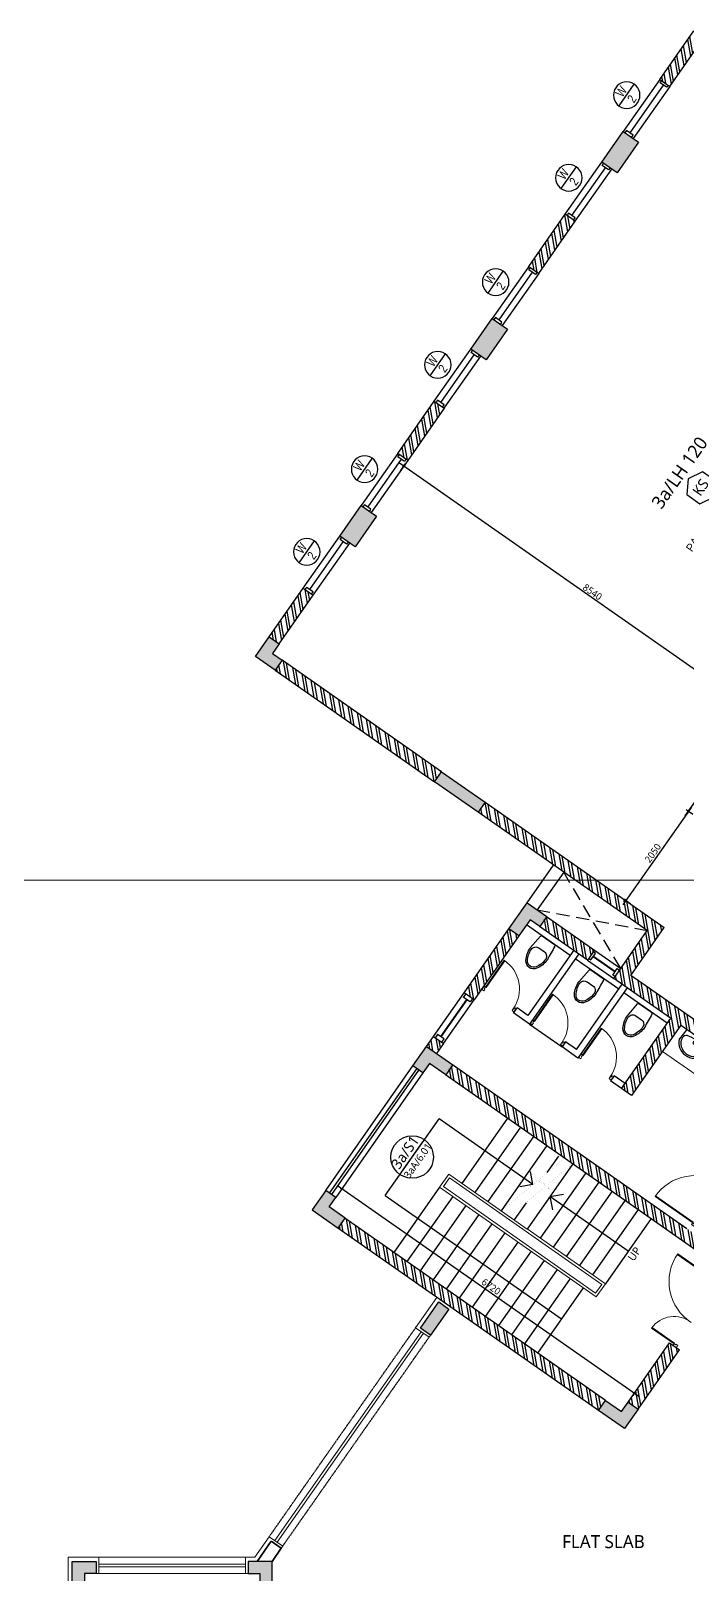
# Model space of a CAD drawing. Header units: millimetres. Extents: x 897770 to 1185420, y -692043 to -233237.
# Drawn here: x 926400 to 938751, y -429012 to -399950 of the extents above; entities that cross this region are included whole.
import ezdxf
from ezdxf.enums import TextEntityAlignment as Align

# ---------------------------------------------------------------- set-up
doc = ezdxf.new("R2010")
doc.units = ezdxf.units.MM
doc.header["$MEASUREMENT"] = 0
doc.header["$PDMODE"] = 67
for name, pattern in [('Dash', [6, 3, -3]), ('DASHED2', [0.375, 0.25, -0.125]), ('HIDDEN', [0.375, 0.25, -0.125])]:
    doc.linetypes.add(name, pattern=pattern)
doc.layers.get('Defpoints').update_dxf_attribs({"color": 6})
for name, color, linetype in [('A-Anno Tags', 6, 'Continuous'), ('A-Elevation', 4, 'Continuous'), ('A-Sanitory', 8, 'Continuous'), ('A-Steps', 3, 'Continuous'), ('A-Wall Patt', 8, 'Continuous'), ('A-Window', 4, 'Continuous'), ('Anno_Frames', 7, 'Continuous'), ('Anno_Labels', 7, 'Continuous'), ('S-Conc Patt', 9, 'Continuous')]:
    doc.layers.add(name, color=color, linetype=linetype)
for name, color, linetype, lineweight in [('A-Detail Lines', 8, 'Continuous', 25), ('A-Door', 4, 'Continuous', 9), ('A-DTLS-Elevation', 4, 'Continuous', 25), ('A-Wall Sec', 1, 'Continuous', 30), ('Ann_TitleBlock 2', 5, 'Continuous', 25), ('Anno_Tittleblock', 5, 'Continuous', 13), ('column hatch', 12, 'Continuous', 5), ('DW Tags', 7, 'Continuous', 13), ('ele l', 6, 'Continuous', 15), ('elevation', 4, 'Continuous', 13), ('S-Concrete', 40, 'Continuous', 30), ('ST CLADDING PLAN', 6, 'Continuous', 9), ('STAIR', 3, 'Continuous', 9)]:
    doc.layers.add(name, color=color, linetype=linetype, lineweight=lineweight)
doc.styles.add('IIITD @ 100', font='trebuc.ttf', dxfattribs={"height": 210})
doc.styles.add('RM-NAME', font='arial.ttf', dxfattribs={"width": 0.8})
doc.styles.get("Standard").update_dxf_attribs({"font": 'trebuc.ttf'})
doc.styles.add('TITLE', font='swissel.ttf', dxfattribs={"height": 4.3})
doc.dimstyles.new('IIITD_WD_M @ 100', dxfattribs={"dimscale": 100, "dimtxt": 1.3, "dimasz": 0.75, "dimexe": 0.5, "dimexo": 0.25, "dimgap": 0.3, "dimtad": 1, "dimdec": 0, "dimrnd": 1, "dimzin": 0, "dimdsep": 46, "dimtxsty": 'Standard', "dimblk": 'ARCHTICK', "dimcen": 0.2, "dimdle": 1, "dimclrd": 8, "dimclre": 9, "dimadec": 0, "dimazin": 0, "dimtfac": 1, "dimtdec": 0, "dimtofl": 0, "dimtmove": 0, "dimatfit": 0, "dimfxl": 1, "dimtolj": 1, "dimtzin": 0, "dimlwd": -1, "dimlwe": -1, "dimarcsym": 0})
pattern_1 = [(135, (453884.82, -989464.5), (-106.066017, -106.066017), []), (135, (453884.82, -989393.78), (-106.066017, -106.066017), [])]
pattern_2 = [(135, (333128.28, -897154.88), (-106.066017, -106.066017), []), (135, (333128.28, -897084.17), (-106.066017, -106.066017), [])]

# ---------------------------------------------------------------- blocks, each defined once
blk = doc.blocks.new('block rt')
at = {"layer": 'S-Conc Patt'}
for points in [[(833537, -266486), (833349, -266354), (833005, -266845), (833193, -266977)], [(826450, -271239), (826900, -271239), (826900, -271469), (826680, -271469), (826680, -271689), (826450, -271689)], [(830210, -271239), (829760, -271239), (829760, -271469), (829980, -271469), (829980, -271689), (830210, -271689)]]:
    blk.add_hatch(color=256, dxfattribs=at).paths.add_polyline_path(points)
at = {"layer": 'S-Concrete'}
blk.add_lwpolyline([(833349, -266354), (833537, -266486), (833193, -266977), (833005, -266845), (833349, -266354)], dxfattribs=at)
for points in [[(826450, -271239), (826900, -271239), (826900, -271469), (826680, -271469), (826680, -271689), (826450, -271689)], [(830210, -271239), (829760, -271239), (829760, -271469), (829980, -271469), (829980, -271689), (830210, -271689)]]:
    blk.add_lwpolyline(points, close=True, dxfattribs=at)
blk = doc.blocks.new('block rt lft')
at = {"color": 6}
blk.add_blockref('block rt', (0, 0), dxfattribs=at)
blk = doc.blocks.new('ABL_Door_S - 750 x 2100-5-3 Second Floor Lvl')
at = {"layer": 'A-Door', "color": 5, "lineweight": 18}
for p, q in [((-375, 37.5), (-325, 37.5)), ((-375, -37.5), (-375, 37.5)), ((-325, 37.5), (-325, -2.5)), ((325, 37.5), (325, -2.5)), ((375, 37.5), (325, 37.5)), ((375, -37.5), (375, 37.5)), ((-375, -37.5), (-340, -37.5)), ((-340, -2.5), (-325, -2.5)), ((-340, -37.5), (-340, -2.5)), ((-340, -37.5), (-340, -652.3)), ((-325, -37.5), (-340, -37.5)), ((-325, -37.5), (-325, -652.5)), ((340, -2.5), (325, -2.5)), ((340, -37.5), (340, -2.5)), ((375, -37.5), (340, -37.5))]:
    blk.add_line(p, q, dxfattribs=at)
at = {"layer": 'A-Door', "lineweight": 18}
blk.add_arc((-325, -2.5), 650, 268.67767, 0, dxfattribs=at)
blk = doc.blocks.new('Toil Hostel1')
at = {"color": 0, "linetype": 'ByBlock'}
blk.add_lwpolyline([(115, -477), (115, 523)], dxfattribs=at)
for points in [[(430, 218), (137, 188, 0.384412), (115, 163), (115, -117, 0.383904), (137, -142, 0.001434), (429, -172, 0.140641), (675, -102, 0.259738), (745, 23, 0.259738), (675, 148, 0.139471)], [(340, 88), (340, -42, 0.422961), (443, -142, 0.13189), (659, -77, 0.259738), (715, 23, 0.259738), (659, 123, 0.13189), (443, 188, 0.422961)]]:
    blk.add_lwpolyline(points, format="xyb", close=True, dxfattribs=at)
blk.add_arc((431, -147), 25, 264.2811, 270.16, dxfattribs=at)
blk = doc.blocks.new('Big Door Garbage')
at = {"layer": 'A-Detail Lines', "lineweight": 18}
for centre, radius, start, end in [((-12515, 128703), 515, 270, 3.8969), ((-11085, 128703), 915, 177.8078, 270)]:
    blk.add_arc(centre, radius, start, end, dxfattribs=at)
at = {"layer": 'ele l', "lineweight": 18}
for p, q in [((-12550, 128778), (-12500, 128778)), ((-12550, 128703), (-12550, 128778)), ((-12500, 128778), (-12500, 128738)), ((-11100, 128778), (-11100, 128738)), ((-11050, 128778), (-11100, 128778)), ((-11050, 128703), (-11050, 128778)), ((-12550, 128703), (-12515, 128703)), ((-12515, 128738), (-12500, 128738)), ((-12515, 128703), (-12515, 128738)), ((-12515, 128703), (-12515, 128188)), ((-12499, 128703), (-12515, 128703)), ((-12499, 128703), (-12499, 128188)), ((-11101, 128703), (-11101, 127788)), ((-11101, 128703), (-11085, 128703)), ((-11085, 128738), (-11100, 128738)), ((-11085, 128703), (-11085, 128738)), ((-11050, 128703), (-11085, 128703)), ((-11085, 128703), (-11085, 127788))]:
    blk.add_line(p, q, dxfattribs=at)
blk = doc.blocks.new('Door Tag')
blk.add_line((-3.5, 0), (3.5, 0))
blk.add_circle((0, 0), 4)
blk.add_attdef('DW_NAME', text='', height=2).set_placement((0, 0), align=Align.BOTTOM_CENTER)
blk.add_attdef('SHEET_NO', text='', height=1.4).set_placement((0.05, -0.54), align=Align.TOP_CENTER)
blk = doc.blocks.new('Win Ven 600')
at = {"layer": 'A-Window', "color": 2, "lineweight": 40}
blk.add_line((511329, 18865), (511829, 18865), dxfattribs=at)
at = {"layer": 'A-Window'}
for points in [[(511279, 18980), (511879, 18980)], [(511279, 18790), (511329, 18790), (511329, 18940), (511279, 18940)], [(511879, 18790), (511829, 18790), (511829, 18940), (511879, 18940)], [(511279, 18750), (511879, 18750)]]:
    blk.add_lwpolyline(points, dxfattribs=at)
blk = doc.blocks.new('Win 1250')
at = {"layer": 'A-Window', "color": 2, "lineweight": 40}
blk.add_line((510449, 21610), (511299, 21610), dxfattribs=at)
at = {"layer": 'A-Window'}
for points in [[(510374, 21725), (511374, 21725)], [(510374, 21535), (510449, 21535), (510449, 21685), (510374, 21685)], [(511374, 21535), (511299, 21535), (511299, 21685), (511374, 21685)], [(510374, 21495), (511374, 21495)]]:
    blk.add_lwpolyline(points, dxfattribs=at)
blk = doc.blocks.new('ABL_Door_S - 1000 x 2100-11-3 Second Floor Lvl')
at = {"layer": 'A-Door'}
blk.add_arc((-450, -2.5), 900, 269.04503, 0, dxfattribs=at)
at = {"layer": 'ele l'}
for p, q in [((-500, 37.5), (-450, 37.5)), ((-500, -37.5), (-500, 37.5)), ((-450, 37.5), (-450, -2.5)), ((450, 37.5), (450, -2.5)), ((500, 37.5), (450, 37.5)), ((500, -37.5), (500, 37.5)), ((-500, -37.5), (-465, -37.5)), ((-465, -2.5), (-450, -2.5)), ((-465, -37.5), (-465, -2.5)), ((-465, -37.5), (-465, -902.4)), ((-450, -37.5), (-465, -37.5)), ((-450, -37.5), (-450, -902.5)), ((465, -2.5), (450, -2.5)), ((465, -37.5), (465, -2.5)), ((500, -37.5), (465, -37.5))]:
    blk.add_line(p, q, dxfattribs=at)
blk = doc.blocks.new('basin13_pl')
for points in [[(-412, -2, -0.32431), (-229, 275, -0.074195), (-226, 276), (0, 262), (0, -262), (-223, -275, -0.082611), (-232, -273, -0.313325), (-412, -2)], [(-382, 1, -0.373947), (-169, 245, -0.252869), (-89, 186, -0.078211), (-63, 1, -0.070813), (-89, -186, -0.2542), (-169, -244, -0.371653), (-382, 1)]]:
    blk.add_lwpolyline(points, format="xyb", close=True)
at = {"lineweight": -2}
blk.add_circle((-122, 1), 28.8, dxfattribs=at)
blk = doc.blocks.new('Room Tag with Finish')
blk.add_lwpolyline([(0, 0), (-2.6, -1.5), (-2.6, -4.5), (0, -6), (2.6, -4.5), (2.6, -1.5)], close=True)
at = {"layer": 'Anno_Frames'}
blk.add_attdef('ROOM_NAME', text='', height=2.5, dxfattribs=at).set_placement((0, 0), align=Align.BOTTOM_CENTER)
blk.add_attdef('FF', text='', height=2, dxfattribs=at).set_placement((0, -1.85), align=Align.TOP_CENTER)
blk = doc.blocks.new('win 900')
at = {"layer": 'A-Window', "color": 2, "lineweight": 30}
blk.add_line((430344, -130219), (431444, -130219), dxfattribs=at)
at = {"layer": 'A-Window'}
for points in [[(430294, -130104), (431494, -130104)], [(430294, -130294), (430344, -130294), (430344, -130144), (430294, -130144)], [(431494, -130294), (431444, -130294), (431444, -130144), (431494, -130144)], [(430294, -130334), (431494, -130334)]]:
    blk.add_lwpolyline(points, dxfattribs=at)
blk = doc.blocks.new('V_NO')
at = {"layer": 'A-Anno Tags'}
blk.add_line((250, 0), (-250, 0), dxfattribs=at)
blk.add_circle((0, 0), 250, dxfattribs=at)
at = {"style": 'RM-NAME', "width": 0.8}
for tag, p in [('D_W', (4, 39)), ('DW_NO', (4, -202))]:
    blk.add_attdef(tag, text='', height=168, dxfattribs=at).set_placement(p, align=Align.CENTER)
at = {"style": 'RM-NAME', "width": 0.8, "flags": 1}
for tag, p in [('WIDTH', (11, -445)), ('LINTEL_LVL', (11, -633)), ('SILL_LVL', (18, -869)), ('DOOR_MATERIAL', (18, -1117)), ('HANDLE', (18, -1613)), ('HINGES', (18, -1381)), ('LATCH', (18, -1912)), ('SWING', (18, -2142)), ('SPEC1', (18, -2423)), ('SPEC2', (18, -2647)), ('SPEC3', (18, -2901))]:
    blk.add_attdef(tag, text='', height=168, dxfattribs=at).set_placement(p, align=Align.CENTER)
blk = doc.blocks.new('Staircase Upper Floor')
at = {"layer": 'A-Detail Lines', "ltscale": 1000}
for p, q in [((-161319, 48552), (-159551, 48552)), ((-161319, 48552), (-161319, 44502)), ((-159551, 46393), (-159551, 48552))]:
    blk.add_line(p, q, dxfattribs=at)
at = {"layer": 'A-Detail Lines', "linetype": 'DASHED2', "ltscale": 1000}
for q in [(-159732, 46574), (-159371, 46574)]:
    blk.add_line((-159551, 46393), q, dxfattribs=at)
at = {"layer": 'A-Detail Lines'}
for p, q in [((-159552, 46002), (-159732, 45821)), ((-159552, 44202), (-159552, 46002)), ((-159552, 46002), (-159372, 45821))]:
    blk.add_line(p, q, dxfattribs=at)
at = {"layer": 'A-Steps'}
for p, q in [((-160602, 47802), (-162102, 47802)), ((-160602, 47502), (-162102, 47502)), ((-158800, 47502), (-160302, 47502)), ((-160602, 47202), (-162102, 47202)), ((-158800, 47202), (-160302, 47202)), ((-160602, 46902), (-162102, 46902)), ((-158801, 46902), (-160302, 46902)), ((-160602, 46602), (-162102, 46602)), ((-158801, 46602), (-160302, 46602)), ((-160602, 46302), (-162102, 46302)), ((-159907, 46302), (-160302, 46302)), ((-159214, 46302), (-158834, 46302)), ((-160602, 46002), (-162102, 46002)), ((-158801, 46002), (-160302, 46002)), ((-160602, 45702), (-162102, 45702)), ((-158801, 45702), (-160302, 45702)), ((-160602, 45402), (-162102, 45402)), ((-158801, 45402), (-160302, 45402)), ((-160602, 45102), (-162102, 45102)), ((-158801, 45102), (-160302, 45102)), ((-160602, 44802), (-162102, 44802)), ((-158802, 44802), (-160302, 44802)), ((-160602, 44502), (-162102, 44502)), ((-158802, 44202), (-160302, 44202))]:
    blk.add_line(p, q, dxfattribs=at)
blk.add_lwpolyline([(-158802, 44502), (-160302, 44502)], dxfattribs=at)
at = {"layer": 'elevation'}
blk.add_lwpolyline([(-160301, 46002), (-160302, 44202), (-160602, 44202), (-160602, 47802), (-160302, 47802), (-160302, 46002)], dxfattribs=at)
blk.add_lwpolyline([(-160351, 47752), (-160352, 44252), (-160552, 44252), (-160552, 47752)], close=True, dxfattribs=at)
at = {"layer": 'STAIR', "color": 5, "const_width": 1}
for points in [[(-160388, 46616), (-159464, 46370), (-159415, 46442), (-159451, 46272), (-159397, 46352), (-158762, 46177)], [(-160388, 46430), (-159464, 46184), (-159415, 46255), (-159451, 46086), (-159397, 46166), (-158762, 45991)]]:
    blk.add_lwpolyline(points, dxfattribs=at)
at = {"layer": 'A-Detail Lines', "insert": (-159660, 44155), "char_height": 150, "width": 486.62, "attachment_point": 1, "style": 'IIITD @ 100'}
blk.add_mtext('UP', dxfattribs=at)
blk = doc.blocks.new('_ArchTick')
at = {"color": 0, "linetype": 'ByBlock', "const_width": 0.15}
blk.add_lwpolyline([(-0.5, -0.5), (0.5, 0.5)], dxfattribs=at)
blk = doc.blocks.new('*D189')
at = {"layer": 'A-Anno Tags', "color": 9, "transparency": 16777216}
for p, q in [((592437, -455875), (592287, -455875)), ((592437, -466145), (592287, -466145))]:
    blk.add_line(p, q, dxfattribs=at)
at = {"layer": 'A-Anno Tags', "color": 8, "transparency": 16777216}
blk.add_line((592337, -466245), (592337, -455775), dxfattribs=at)
at = {"layer": 'Defpoints', "color": 0, "linetype": 'Continuous', "transparency": 16777216}
for p in [(592337, -455875), (592759, -455875), (592759, -466145)]:
    blk.add_point(p, dxfattribs=at)
at = {"layer": 'A-Anno Tags', "color": 8, "linetype": 'Continuous', "transparency": 16777216, "xscale": 50, "yscale": 50, "zscale": 50}
for p, rotation in [((592337, -455875), 90), ((592337, -466145), 270)]:
    blk.add_blockref('_ArchTick', p, dxfattribs=dict(at, rotation=rotation))
at = {"layer": 'A-Anno Tags', "color": 0, "linetype": 'Continuous', "transparency": 16777216, "insert": (592240, -461010), "char_height": 130, "attachment_point": 5, "rotation": 90}
blk.add_mtext('\\A1;10270', dxfattribs=at)
blk = doc.blocks.new('*D190')
at = {"layer": 'A-Anno Tags', "color": 9, "transparency": 16777216}
for p, q in [((592437, -466145), (592287, -466145)), ((592437, -468195), (592287, -468195))]:
    blk.add_line(p, q, dxfattribs=at)
at = {"layer": 'A-Anno Tags', "color": 8, "transparency": 16777216}
blk.add_line((592337, -466045), (592337, -468295), dxfattribs=at)
at = {"layer": 'Defpoints', "color": 0, "linetype": 'Continuous', "transparency": 16777216}
for p in [(592759, -466145), (592337, -468195), (592759, -468195)]:
    blk.add_point(p, dxfattribs=at)
at = {"layer": 'A-Anno Tags', "color": 8, "linetype": 'Continuous', "transparency": 16777216, "xscale": 50, "yscale": 50, "zscale": 50}
for p, rotation in [((592337, -466145), 90), ((592337, -468195), 270)]:
    blk.add_blockref('_ArchTick', p, dxfattribs=dict(at, rotation=rotation))
at = {"layer": 'A-Anno Tags', "color": 0, "linetype": 'Continuous', "transparency": 16777216, "insert": (592240, -467170), "char_height": 130, "attachment_point": 5, "rotation": 90}
blk.add_mtext('\\A1;2050', dxfattribs=at)
blk = doc.blocks.new('*D192')
at = {"layer": 'A-Anno Tags', "color": 8, "transparency": 16777216}
blk.add_line((592859, -463891), (584119, -463891), dxfattribs=at)
at = {"layer": 'A-Anno Tags', "color": 9, "transparency": 16777216}
for p, q in [((584219, -463991), (584219, -463841)), ((592759, -463991), (592759, -463841))]:
    blk.add_line(p, q, dxfattribs=at)
at = {"layer": 'Defpoints', "color": 0, "linetype": 'Continuous', "transparency": 16777216}
for p in [(584219, -463891), (584219, -464064), (592759, -464064)]:
    blk.add_point(p, dxfattribs=at)
at = {"layer": 'A-Anno Tags', "color": 8, "linetype": 'Continuous', "transparency": 16777216, "xscale": 50, "yscale": 50, "zscale": 50, "rotation": 180}
blk.add_blockref('_ArchTick', (584219, -463891), dxfattribs=at)
at = {"layer": 'A-Anno Tags', "color": 8, "linetype": 'Continuous', "transparency": 16777216, "xscale": 50, "yscale": 50, "zscale": 50}
blk.add_blockref('_ArchTick', (592759, -463891), dxfattribs=at)
at = {"layer": 'A-Anno Tags', "color": 0, "linetype": 'Continuous', "transparency": 16777216, "insert": (588489, -463795), "char_height": 130, "attachment_point": 5}
blk.add_mtext('\\A1;8540', dxfattribs=at)
blk = doc.blocks.new('*D193')
at = {"layer": 'A-Anno Tags', "color": 8, "transparency": 16777216}
blk.add_line((590969, -475701), (597889, -475701), dxfattribs=at)
at = {"layer": 'A-Anno Tags', "color": 9, "transparency": 16777216}
for p, q in [((591069, -475701), (591069, -475751)), ((597789, -475701), (597789, -475751))]:
    blk.add_line(p, q, dxfattribs=at)
at = {"layer": 'Defpoints', "color": 0, "linetype": 'Continuous', "transparency": 16777216}
for p in [(591069, -475686), (597789, -475686), (597789, -475701)]:
    blk.add_point(p, dxfattribs=at)
at = {"layer": 'A-Anno Tags', "color": 8, "linetype": 'Continuous', "transparency": 16777216, "xscale": 50, "yscale": 50, "zscale": 50, "rotation": 180}
blk.add_blockref('_ArchTick', (591069, -475701), dxfattribs=at)
at = {"layer": 'A-Anno Tags', "color": 8, "linetype": 'Continuous', "transparency": 16777216, "xscale": 50, "yscale": 50, "zscale": 50}
blk.add_blockref('_ArchTick', (597789, -475701), dxfattribs=at)
at = {"layer": 'A-Anno Tags', "color": 0, "linetype": 'Continuous', "transparency": 16777216, "insert": (594429, -475605), "char_height": 130, "attachment_point": 5}
blk.add_mtext('\\A1;6720', dxfattribs=at)
blk = doc.blocks.new('IIITD WD A1- L Format Library')
at = {"layer": 'Anno_Tittleblock', "color": 5}
blk.add_lwpolyline([(0, -7.57), (775, -7.57), (775, 573.91), (0, 573.91)], close=True, dxfattribs=at)
at = {"style": 'TITLE'}
for tag, p, height in [('PROJECT NAME 1', (779.17, 137.4), 2.98), ('PROJECT NAME 2', (779.17, 132.23), 2.98), ('PROJECT_NAME_3', (779.17, 127.37), 2.98), ('1:100@A1', (818.06, 91.92), 2.25), ('A-2.03', (844.81, 84.28), 4), ('03.04.11', (821.96, 84.64), 2.25), ('A', (858.85, 75.94), 3.66), ('AC', (827.5, 76.14), 2.25)]:
    blk.add_attdef(tag, p, '', height=height, dxfattribs=at)
for p in [(780.3, 113.01), (780.3, 106.37)]:
    blk.add_attdef('FIRST FLOOR PLAN', text='', height=3.39, dxfattribs=at).set_placement(p, align=Align.TOP_LEFT)
blk = doc.blocks.new('Lecture SF Plan')
at = {"layer": 'A-Wall Patt'}
h = blk.add_hatch(dxfattribs=at)
h.set_pattern_fill('ANSI32', color=256, scale=400, angle=90, style=0)
h.set_pattern_definition(pattern_2)
h.paths.add_polyline_path([(583988.9, -455160.5), (584218.9, -455160.5), (584218.9, -454045.5), (583988.9, -454045.5)])
h = blk.add_hatch(dxfattribs=at)
h.set_pattern_fill('ANSI32', color=256, scale=400, angle=90, style=0)
h.set_pattern_definition(pattern_2)
h.paths.add_polyline_path([(583988.9, -459460.5), (584218.9, -459460.5), (584218.9, -458260.5), (583988.9, -458260.5)])
h = blk.add_hatch(dxfattribs=at)
h.set_pattern_fill('ANSI32', color=256, scale=400, angle=90, style=0)
h.set_pattern_definition([(135, (584108.24, -463405.9), (-106.066, -106.066), []), (135, (584108.24, -463335.18), (-106.066, -106.066), [])])
h.paths.add_polyline_path([(583988.9, -462560.5), (583988.9, -463760.5), (584218.9, -463760.5), (584218.9, -462560.5)])
h = blk.add_hatch(dxfattribs=at)
h.set_pattern_fill('ANSI32', color=256, scale=400, angle=90, style=0)
h.set_pattern_definition([(135, (596779.57, -469395), (-106.066, -106.066), []), (135, (596779.57, -469324.28), (-106.066, -106.066), [])])
h.paths.add_polyline_path([(589103.9, -468425.5), (592988.9, -468425.5), (592988.9, -469525.5), (594298.9, -469525.5), (594298.9, -471140.5), (594528.9, -471140.5), (594528.9, -469525.5), (596828.9, -469525.5), (596828.9, -471480.5), (596943.9, -471480.5), (596943.9, -469525.5), (597568.9, -469525.5), (597568.9, -469295.5), (595218.9, -469295.5), (595218.9, -465310.5), (596068.9, -465310.5), (596068.9, -465080.5), (594988.9, -465080.5), (594988.9, -469295.5), (593218.9, -469295.5), (593218.9, -468195.5), (589103.9, -468195.5)])
h = blk.add_hatch(dxfattribs=at)
h.set_pattern_fill('ANSI32', color=256, scale=400, angle=90, style=0)
h.set_pattern_definition([(135, (709713.55, -425483.76), (-106.06602, -106.06602), []), (135, (709713.55, -425413.05), (-106.06602, -106.06602), [])])
h.paths.add_polyline_path([(584218.9, -466860.5), (583988.9, -466860.5), (583988.9, -467975.5), (584218.9, -467975.5)])
h = blk.add_hatch(dxfattribs=at)
h.set_pattern_fill('ANSI32', color=256, scale=400, angle=90, style=0)
h.set_pattern_definition([(135, (453884.82, -989379.5), (-106.066017, -106.066017), []), (135, (453884.82, -989308.78), (-106.066017, -106.066017), [])])
h.paths.add_polyline_path([(584438.9, -468195.5), (584438.9, -468425.5), (588103.9, -468425.5), (588103.9, -468195.5)])
h = blk.add_hatch(dxfattribs=at)
h.set_pattern_fill('ANSI32', color=256, scale=400, angle=90, style=0)
h.set_pattern_definition(pattern_1)
h.paths.add_polyline_path([(591281.5, -469295.5), (591281.5, -469525.5), (592388.9, -469525.5), (592388.9, -469295.5)])
h = blk.add_hatch(dxfattribs=at)
h.set_pattern_fill('ANSI32', color=256, scale=400, angle=90, style=0)
h.set_pattern_definition([(135, (453892.14, -897154.88), (-106.066017, -106.066017), []), (135, (453892.14, -897084.17), (-106.066017, -106.066017), [])])
h.paths.add_polyline_path([(590838.9, -471365.5), (591068.9, -471365.5), (591068.9, -469895.5), (590838.9, -469895.5)])
h = blk.add_hatch(dxfattribs=at)
h.set_pattern_fill('ANSI32', color=256, scale=400, angle=90, style=0)
h.set_pattern_definition([(135, (453892.14, -989464.5), (-106.066017, -106.066017), []), (135, (453892.14, -989393.78), (-106.066017, -106.066017), [])])
h.paths.add_polyline_path([(590838.9, -472365.5), (590838.9, -472595.5), (591068.9, -472595.5), (591068.9, -472365.5)])
h = blk.add_hatch(dxfattribs=at)
h.set_pattern_fill('ANSI32', color=256, scale=400, angle=90, style=0)
h.set_pattern_definition(pattern_1)
h.paths.add_polyline_path([(591431.5, -472595.5), (591431.5, -472825.5), (597418.9, -472825.5), (597418.9, -472595.5)])
h = blk.add_hatch(dxfattribs=at)
h.set_pattern_fill('ANSI32', color=256, scale=400, angle=90, style=0)
h.set_pattern_definition(pattern_1)
h.paths.add_polyline_path([(597788.9, -474546.7), (597788.9, -475905.5), (598018.9, -475905.5), (598018.9, -474546.7)])
h = blk.add_hatch(dxfattribs=at)
h.set_pattern_fill('ANSI32', color=256, scale=400, angle=90, style=0)
h.set_pattern_definition(pattern_1)
h.paths.add_polyline_path([(591431.5, -476125.5), (591431.5, -476355.5), (597418.9, -476355.5), (597418.9, -476125.5)])
at = {"layer": 'S-Conc Patt'}
for points in [[(584338.9, -457060.5), (583988.9, -457060.5), (583988.9, -456360.5), (584338.9, -456360.5)], [(584338.9, -461360.5), (583988.9, -461360.5), (583988.9, -460660.5), (584338.9, -460660.5)], [(584338.9, -465660.5), (583988.9, -465660.5), (583988.9, -464960.5), (584338.9, -464960.5)], [(583988.9, -468425.5), (583988.9, -467975.5), (584218.9, -467975.5), (584218.9, -468195.5), (584438.9, -468195.5), (584438.9, -468425.5)], [(590838.9, -472595.5), (590838.9, -473045.5), (591068.9, -473045.5), (591068.9, -472825.5), (591438.9, -472825.5), (591438.9, -472595.5)], [(590838.9, -475905.5), (590838.9, -476355.5), (591438.9, -476355.5), (591438.9, -476125.5), (591068.9, -476125.5), (591068.9, -475905.5)], [(597788.9, -475905.5), (597788.9, -476125.5), (597418.9, -476125.5), (597418.9, -476355.5), (598018.9, -476355.5), (598018.9, -475905.5)]]:
    blk.add_hatch(color=256, dxfattribs=at).paths.add_polyline_path(points)
for points in [[(588103.9, -468425.5), (588103.9, -468195.5), (589103.9, -468195.5), (589103.9, -468425.5)], [(590838.9, -469895.5), (590838.9, -469295.5), (591288.9, -469295.5), (591288.9, -469525.5), (591068.9, -469525.5), (591068.9, -469895.5)]]:
    blk.add_hatch(color=256, dxfattribs=at).paths.add_polyline_path(points, flags=17)
at = {"layer": 'A-Detail Lines'}
blk.add_line((592183.9, -471140.5), (592933.9, -471140.5), dxfattribs=at)
at = {"layer": 'A-Detail Lines', "linetype": 'HIDDEN', "ltscale": 1000}
for points in [[(591063.9, -469295.5), (592988.9, -468425.5)], [(592988.9, -469295.5), (591068.9, -468425.5)]]:
    blk.add_lwpolyline(points, dxfattribs=at)
at = {"layer": 'A-Elevation'}
for p, q in [((590838.9, -469295.5), (590838.9, -468425.5)), ((591068.9, -468425.5), (591068.9, -469295.5))]:
    blk.add_line(p, q, dxfattribs=at)
for points in [[(590838.9, -475905.5), (590838.9, -473045.5)], [(590928.9, -475905.5), (590928.9, -473045.5)], [(590978.9, -475905.5), (590978.9, -473045.5)], [(591068.9, -473045.5), (591068.9, -475905.5)]]:
    blk.add_lwpolyline(points, dxfattribs=at)
at = {"layer": 'A-Wall Sec'}
for p, q in [((583988.9, -455160.5), (583988.9, -454045.5)), ((584218.9, -455160.5), (584218.9, -454045.5)), ((583988.9, -459460.5), (583988.9, -458260.5)), ((584218.9, -459460.5), (584218.9, -458260.5)), ((583988.9, -463760.5), (583988.9, -462560.5)), ((583988.9, -467975.5), (583988.9, -466860.5)), ((584218.9, -467975.5), (584218.9, -466860.5)), ((588103.9, -468195.5), (584438.9, -468195.5)), ((584438.9, -468425.5), (588103.9, -468425.5)), ((589103.9, -468195.5), (593218.9, -468195.5)), ((592988.9, -468425.5), (589103.9, -468425.5)), ((592988.9, -469525.5), (592988.9, -468425.5)), ((593218.9, -469295.5), (593218.9, -468195.5)), ((591281.5, -469295.5), (592388.9, -469295.5)), ((594988.9, -469295.5), (593218.9, -469295.5)), ((592068.9, -469525.5), (592068.9, -471025.5)), ((592183.9, -469525.5), (592183.9, -471140.5)), ((594291.5, -469525.5), (592988.9, -469525.5)), ((593298.9, -469525.5), (593298.9, -471140.5)), ((594298.9, -471140.5), (594298.9, -469525.5)), ((596821.5, -469525.5), (594521.5, -469525.5)), ((594528.9, -469525.5), (594528.9, -471140.5)), ((592068.9, -471025.5), (591818.9, -471025.5)), ((593183.9, -471025.5), (592933.9, -471025.5)), ((594298.9, -471025.5), (594048.9, -471025.5)), ((592183.9, -471140.5), (591818.9, -471140.5)), ((593298.9, -471140.5), (592933.9, -471140.5)), ((594298.9, -471140.5), (594048.9, -471140.5)), ((594528.9, -471140.5), (594298.9, -471140.5)), ((597788.9, -475905.5), (597788.9, -474546.7)), ((597788.9, -474546.7), (598018.9, -474546.7)), ((598018.9, -475905.5), (598018.9, -474546.7)), ((597418.9, -476125.5), (591431.5, -476125.5))]:
    blk.add_line(p, q, dxfattribs=at)
for points in [[(583988.9, -455160.5), (584218.9, -455160.5)], [(584218.9, -458260.5), (583988.9, -458260.5)], [(583988.9, -459460.5), (584218.9, -459460.5)], [(583988.9, -462560.5), (584218.9, -462560.5), (584218.9, -463760.5)], [(584218.9, -463760.5), (583988.9, -463760.5)], [(583988.9, -466860.5), (584218.9, -466860.5)], [(592388.9, -469295.5), (592388.9, -469525.5), (591281.5, -469525.5)], [(593183.9, -471025.5), (593183.9, -469525.5)], [(591068.9, -469895.5), (591068.9, -471365.5), (590838.9, -471365.5), (590838.9, -469895.5)], [(591811.5, -471025.5), (591811.5, -471140.5)], [(592933.9, -471025.5), (592933.9, -471140.5)], [(594048.9, -471025.5), (594048.9, -471140.5)], [(590838.9, -472595.5), (590838.9, -472365.5), (591068.9, -472365.5), (591068.9, -472595.5)], [(591431.5, -472595.5), (596821.5, -472595.5)], [(591431.5, -472825.5), (597418.9, -472825.5)], [(597418.9, -476355.5), (591431.5, -476355.5)]]:
    blk.add_lwpolyline(points, dxfattribs=at)
at = {"layer": 'elevation'}
blk.add_line((594528.9, -470125.5), (596828.9, -470125.5), dxfattribs=at)
at = {"layer": 'S-Concrete'}
for points in [[(584338.9, -457060.5), (583988.9, -457060.5), (583988.9, -456360.5), (584338.9, -456360.5)], [(584338.9, -461360.5), (583988.9, -461360.5), (583988.9, -460660.5), (584338.9, -460660.5)], [(584338.9, -465660.5), (583988.9, -465660.5), (583988.9, -464960.5), (584338.9, -464960.5)], [(588103.9, -468425.5), (588103.9, -468195.5), (589103.9, -468195.5), (589103.9, -468425.5)]]:
    blk.add_lwpolyline(points, close=True, dxfattribs=at)
for points in [[(583988.9, -468425.5), (583988.9, -467975.5), (584218.9, -467975.5), (584218.9, -468195.5), (584438.9, -468195.5), (584438.9, -468425.5), (583988.9, -468425.5)], [(590838.9, -469895.5), (590838.9, -469295.5), (591288.9, -469295.5), (591288.9, -469525.5), (591068.9, -469525.5), (591068.9, -469895.5), (590838.9, -469895.5)], [(591438.9, -472595.5), (591438.9, -472825.5), (591068.9, -472825.5), (591068.9, -473045.5), (590838.9, -473045.5), (590838.9, -472595.5), (591438.9, -472595.5)], [(591438.9, -476355.5), (591438.9, -476125.5), (591068.9, -476125.5), (591068.9, -475905.5), (590838.9, -475905.5), (590838.9, -476355.5), (591438.9, -476355.5)], [(597418.9, -476355.5), (597418.9, -476125.5), (597788.9, -476125.5), (597788.9, -475905.5), (598018.9, -475905.5), (598018.9, -476355.5), (597418.9, -476355.5)]]:
    blk.add_lwpolyline(points, dxfattribs=at)
at = {"layer": 'A-Anno Tags', "xscale": 100, "yscale": 100, "zscale": 100, "rotation": 90}
blk.add_blockref('Room Tag with Finish', (588740, -461013.7), dxfattribs=at).add_auto_attribs({'ROOM_NAME': '3a/LH 120', 'FF': 'KS'})
at = {"layer": 'A-Anno Tags'}
ref = blk.add_blockref('Door Tag', (591811.5, -474458.9), dxfattribs=dict(at, xscale=100, yscale=100, zscale=100, rotation=90))
ref.add_attrib('DW_NAME', '3a/S1', dxfattribs={"layer": 'Anno_Labels', "height": 200, "rotation": 90}).set_placement((591811.5, -474458.9), align=Align.BOTTOM_CENTER)
ref.add_attrib('SHEET_NO', '3aA/6.01', dxfattribs={"layer": 'Anno_Labels', "height": 140, "rotation": 90}).set_placement((591865.8, -474453.7), align=Align.TOP_CENTER)
at = {"layer": 'A-Detail Lines', "linetype": 'Dash', "rotation": 90}
blk.add_blockref('Staircase Upper Floor', (640363.3, -314025.2), dxfattribs=at)
at = {"layer": 'A-Detail Lines', "xscale": -1, "rotation": 270}
blk.add_blockref('Big Door Garbage', (469163.5, -461996.7), dxfattribs=at)
at = {"layer": 'A-Door', "xscale": -1}
for name, p, rotation in [('ABL_Door_S - 750 x 2100-5-3 Second Floor Lvl', (591443.9, -471083), 180), ('ABL_Door_S - 750 x 2100-5-3 Second Floor Lvl', (592558.9, -471083), 180), ('ABL_Door_S - 750 x 2100-5-3 Second Floor Lvl', (593673.9, -471083), 180), ('ABL_Door_S - 1000 x 2100-11-3 Second Floor Lvl', (596886.4, -471980.5), 270)]:
    blk.add_blockref(name, p, dxfattribs=dict(at, rotation=rotation))
at = {"layer": 'A-Sanitory', "ltscale": 0.5}
for name, p, xscale, rotation in [('Toil Hostel1', (591592.1, -469525.5), -0.9999999999999998, 90), ('Toil Hostel1', (592707.1, -469525.5), -0.9999999999999998, 90), ('Toil Hostel1', (593822.1, -469525.5), -0.9999999999999998, 90), ('basin13_pl', (594928.1, -469525.5), -1, 270)]:
    blk.add_blockref(name, p, dxfattribs=dict(at, xscale=xscale, rotation=rotation))
at = {"layer": 'column hatch'}
blk.add_blockref('Win Ven 600', (81110.1, -488276), dxfattribs=at)
at = {"layer": 'column hatch', "rotation": 90}
blk.add_blockref('Win 1250', (612563.6, -982739.2), dxfattribs=at)
at = {"layer": 'DW Tags'}
ref = blk.add_blockref('V_NO', (583649.1, -455760.5), dxfattribs=dict(at, xscale=-1, rotation=90))
ref.add_attrib('D_W', 'W', dxfattribs={"layer": '0', "height": 168, "rotation": 90, "style": 'RM-NAME', "width": 0.8}).set_placement((583610.1, -455764.3), align=Align.CENTER)
ref.add_attrib('DW_NO', '2', dxfattribs={"layer": '0', "height": 168, "rotation": 90, "style": 'RM-NAME', "width": 0.8}).set_placement((583851.1, -455763.5), align=Align.CENTER)
ref = blk.add_blockref('V_NO', (583649.1, -457660.5), dxfattribs=dict(at, xscale=-1, rotation=90))
ref.add_attrib('D_W', 'W', dxfattribs={"layer": '0', "height": 168, "rotation": 90, "style": 'RM-NAME', "width": 0.8}).set_placement((583610.1, -457664.3), align=Align.CENTER)
ref.add_attrib('DW_NO', '2', dxfattribs={"layer": '0', "height": 168, "rotation": 90, "style": 'RM-NAME', "width": 0.8}).set_placement((583851.1, -457663.5), align=Align.CENTER)
ref = blk.add_blockref('V_NO', (583649.1, -460060.5), dxfattribs=dict(at, xscale=-1, rotation=90))
ref.add_attrib('D_W', 'W', dxfattribs={"layer": '0', "height": 168, "rotation": 90, "style": 'RM-NAME', "width": 0.8}).set_placement((583610.1, -460064.3), align=Align.CENTER)
ref.add_attrib('DW_NO', '2', dxfattribs={"layer": '0', "height": 168, "rotation": 90, "style": 'RM-NAME', "width": 0.8}).set_placement((583851.1, -460063.5), align=Align.CENTER)
ref = blk.add_blockref('V_NO', (583649.1, -461960.5), dxfattribs=dict(at, xscale=-1, rotation=90))
ref.add_attrib('D_W', 'W', dxfattribs={"layer": '0', "height": 168, "rotation": 90, "style": 'RM-NAME', "width": 0.8}).set_placement((583610.1, -461964.3), align=Align.CENTER)
ref.add_attrib('DW_NO', '2', dxfattribs={"layer": '0', "height": 168, "rotation": 90, "style": 'RM-NAME', "width": 0.8}).set_placement((583851.1, -461963.5), align=Align.CENTER)
ref = blk.add_blockref('V_NO', (583649.1, -464360.5), dxfattribs=dict(at, xscale=-1, rotation=90))
ref.add_attrib('D_W', 'W', dxfattribs={"layer": '0', "height": 168, "rotation": 90, "style": 'RM-NAME', "width": 0.8}).set_placement((583610.1, -464364.3), align=Align.CENTER)
ref.add_attrib('DW_NO', '2', dxfattribs={"layer": '0', "height": 168, "rotation": 90, "style": 'RM-NAME', "width": 0.8}).set_placement((583851.1, -464363.5), align=Align.CENTER)
ref = blk.add_blockref('V_NO', (583649.1, -466260.5), dxfattribs=dict(at, xscale=-1, rotation=90))
ref.add_attrib('D_W', 'W', dxfattribs={"layer": '0', "height": 168, "rotation": 90, "style": 'RM-NAME', "width": 0.8}).set_placement((583610.1, -466264.3), align=Align.CENTER)
ref.add_attrib('DW_NO', '2', dxfattribs={"layer": '0', "height": 168, "rotation": 90, "style": 'RM-NAME', "width": 0.8}).set_placement((583851.1, -466263.5), align=Align.CENTER)
at = {"layer": 'S-Concrete', "xscale": -1, "rotation": 90}
for p in [(453884.8, -24866.1), (453884.8, -29166.1), (453884.8, -33466.1)]:
    blk.add_blockref('win 900', p, dxfattribs=at)
at = {"layer": 'S-Concrete', "rotation": 90}
for p in [(453884.8, -888554.9), (453884.8, -892854.9), (453884.8, -897154.9)]:
    blk.add_blockref('win 900', p, dxfattribs=at)
at = {"layer": 'A-Anno Tags', "insert": (589520.4, -460953.4), "char_height": 150, "width": 2420.359, "attachment_point": 5, "rotation": 90, "style": 'IIITD @ 100'}
blk.add_mtext('{\\fCentury Gothic|b0|i0|c0|p34;PARTITIONABLE SPACE}', dxfattribs=at)
at = {"layer": 'A-Anno Tags', "linetype": 'Continuous'}
for base, p1, p2, angle, picture, middle in [((592336.6, -455875.5), (592758.9, -466145.5), (592758.9, -455875.5), 90, '*D189', (592240.4, -461010.5)), ((584218.9, -463891), (592758.9, -464064.5), (584218.9, -464064.5), 180, '*D192', (588488.9, -463794.9)), ((592336.6, -468195.5), (592758.9, -466145.5), (592758.9, -468195.5), 90, '*D190', (592240.4, -467170.5)), ((597788.9, -475701.3), (591068.9, -475686), (597788.9, -475686), 180, '*D193', (594428.9, -475605))]:
    dim = blk.add_linear_dim(base=base, p1=p1, p2=p2, angle=angle, dimstyle='IIITD_WD_M @ 100', override={"dimblk": 'ArchTick'}, dxfattribs=at)
    dim.commit()
    dim.dimension.update_dxf_attribs({"geometry": picture, "text_midpoint": middle})

msp = doc.modelspace()

# ---------------------------------------------------------------- linework, layer by layer
at = {"layer": 'A-DTLS-Elevation', "linetype": 'Dash', "ltscale": 0.5}
for p, q in [((930886.1, -428307, 0), (933669.1, -424332.4, 0)), ((931140, -428484.8, 0), (933894.4, -424551.2, 0))]:
    msp.add_line(p, q, dxfattribs=at)
at = {"layer": 'A-Wall Sec', "lineweight": 35}
for p, q in [((930658.5, -428771.5, 0), (930922.9, -428393.8, 0)), ((931111.3, -428525.7), (930922.9, -428393.8, 0)), ((931111.3, -428525.7), (930939.3, -428771.5))]:
    msp.add_line(p, q, dxfattribs=at)
at = {"layer": 'ele l'}
for p, q in [((930992.6, -428381.5, 0), (933746.9, -424447.9, 0)), ((931033.5, -428410.2, 0), (933787.9, -424476.6, 0)), ((927679.3, -428821.5), (930439.3, -428821.5)), ((927679.3, -428871.5), (930439.3, -428871.5))]:
    msp.add_line(p, q, dxfattribs=at)
at = {"layer": 'elevation', "ltscale": 5}
for p, q in [((927679.3, -428691.5), (930439.3, -428691.5)), ((927679.3, -429001.5), (930439.3, -429001.5))]:
    msp.add_line(p, q, dxfattribs=at)
at = {"layer": 'ST CLADDING PLAN'}
for p, q in [((934041.9, -423800, 0), (933640.4, -424373.4, 0)), ((933894.4, -424551.2), (933640.4, -424373.4, 0)), ((933923, -424510.2), (933894.4, -424551.2)), ((930616.8, -428691.5), (930886.1, -428307, 0)), ((931140, -428484.8), (930886.1, -428307, 0)), ((931111.3, -428525.7), (931140, -428484.8)), ((927099.3, -428691.5), (927099.3, -431759, 0)), ((927099.3, -428691.5), (927679.3, -428691.5)), ((927679.3, -428691.5), (927679.3, -429001.5)), ((930439.3, -428691.5), (930616.8, -428691.5)), ((930439.3, -428691.5), (930439.3, -429001.5)), ((927629.3, -429001.5), (927679.3, -429001.5)), ((930439.3, -429001.5), (930489.3, -429001.5))]:
    msp.add_line(p, q, dxfattribs=at)

# ---------------------------------------------------------------- block references
at = {"color": 6}
msp.add_blockref('block rt lft', (100729.7, -157533), dxfattribs=at)
at = {"layer": 'A-Anno Tags', "rotation": 324.9999694233358}
msp.add_blockref('Lecture SF Plan', (720930.9, 306945, 0), dxfattribs=at)
at = {"layer": 'Ann_TitleBlock 2', "xscale": 95.87942333735619, "yscale": 95.87942333735619, "zscale": 95.87942333735619}
msp.add_blockref('IIITD WD A1- L Format Library', (897769.8, -470970.5), dxfattribs=at)

# ---------------------------------------------------------------- texts
at = {"layer": 'Defpoints', "insert": (936314.4, -428276.1), "char_height": 245.88, "width": 2102.289, "attachment_point": 1, "line_spacing_factor": 0.938532}
msp.add_mtext(' FLAT SLAB', dxfattribs=at)

doc.saveas('drawing.dxf')
